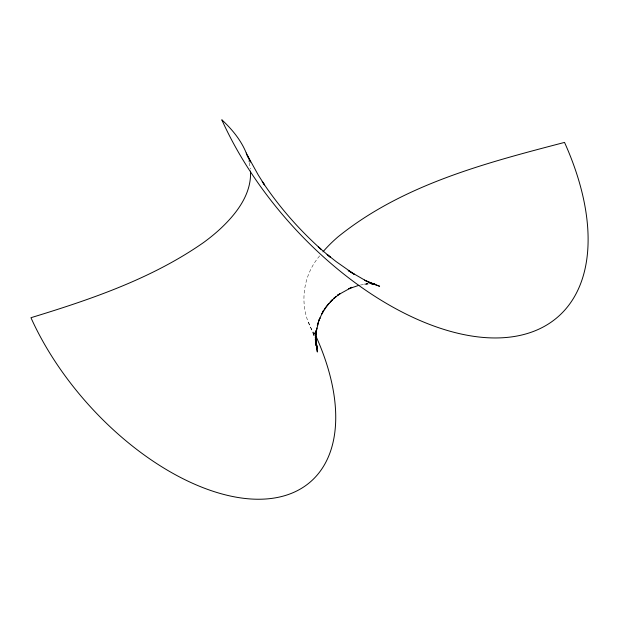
<?xml version="1.0" encoding="UTF-8"?>
<svg xmlns="http://www.w3.org/2000/svg" width="619" height="619" viewBox="0 0 619 619"><rect width="100%" height="100%" fill="white"/><g stroke="black" fill="none" stroke-linecap="round" stroke-linejoin="round"><path stroke-width="0.46" stroke-dasharray="3.1 2.32" d="M319.683 255.871C300.88 277.652 298.428 311.117 315.009 334.825M360.366 285.019L368.127 283.881M367.237 283.928L363.655 284.129L368.282 283.966M367.794 283.773L366.162 283.734L367.949 283.804M308.502 322.174L314.096 335.931M314.212 335.962L312.727 331.714L314.065 335.955M248.823 160.762L249.148 162.093M249.31 162.766L250.316 168.956M314.955 334.5L314.692 332.627L314.947 334.5"/><path stroke-width="0.93" d="M322.986 251.832L324.139 250.478A119.537 49.002 -24.2 0 1 337.959 236.891C402.69 184.563 485.482 163.045 564.528 142.416A248.273 138.339 48.2 0 1 485.985 337.649A248.273 138.339 48.2 0 1 221.788 119.769C232.906 130.06 242.81 142.293 247.662 156.831M358.95 285.289L348.791 288.764L351.809 287.293L337.556 295.217L340.226 293.514L333.718 298.459L336.14 296.493L330.159 302.041L332.333 299.797L326.956 305.879L328.898 303.349L324.178 309.887L325.888 307.039L321.865 313.949L323.335 310.761L318.476 321.222L320.008 317.926L317.307 325.377L318.584 321.687L316.069 332.565L316.758 327.993L315.845 335.336L316.193 330.298L315.744 344.543L315.713 338.725L316.092 345.534L315.35 337.309M373.095 284.075L374.797 284.268L371.493 283.688M370.858 283.595L375.462 284.454L368.545 282.396L379.609 286.249L364.444 280.159L373.574 284.516L365.117 280.353L348.18 270.518L354.439 274.418L336.109 261.582L327.126 254.463L330.453 257.295L318.313 246.911L320.851 249.062C298.559 229.115 278.79 206.367 262.216 181.468L264.522 184.895L258.363 175.192L247.461 155.539L250.525 162.016L246.246 153.017M315.381 335.397L316.116 336.55A206.568 115.103 48.2 0 1 250.765 498.984A206.568 115.103 48.2 0 1 30.95 317.709C90.97 299.372 151.717 278.751 203.589 242.516A119.537 49.002 -24.2 0 0 220.031 229.1C236.11 214.143 251.771 194.281 250.486 171.076M315.311 339.227L317.562 348.543L315.404 340.202L317.361 352.018L315.334 337.301M315.992 341.061L315.365 339.351L315.992 341.061"/></g></svg>
